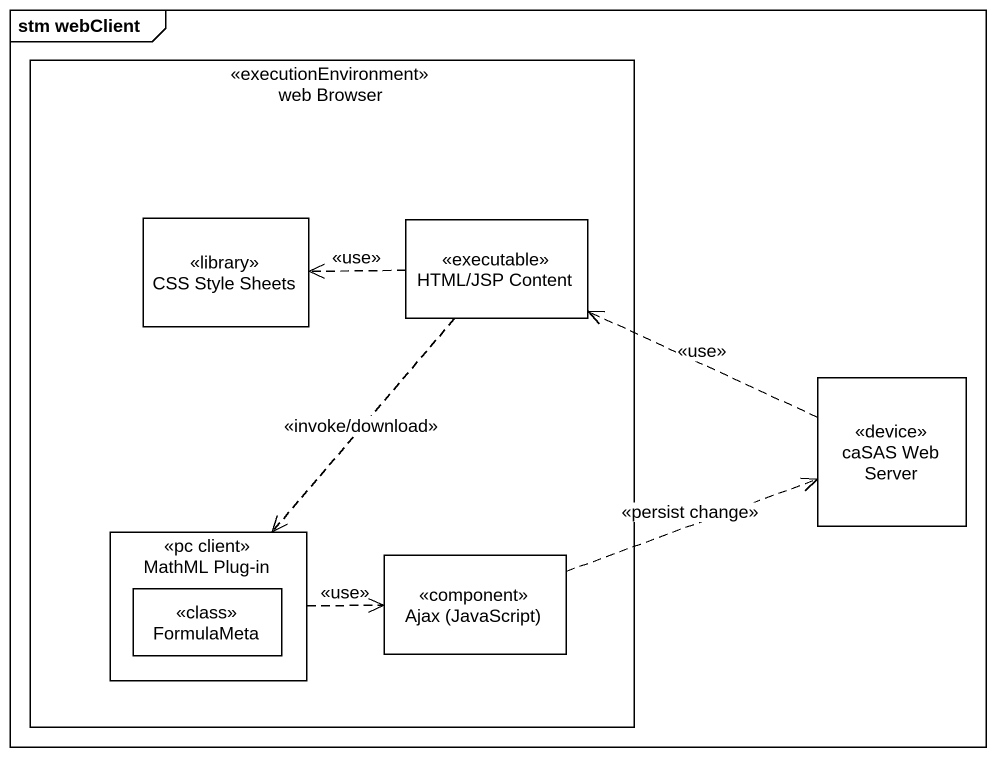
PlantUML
@startuml
mainframe stm webClient
hide empty description
state "web Browser" as web_Browser <<executionEnvironment>> {
  state "CSS Style Sheets" as CSS_Style_Sheets <<library>>
  state "HTML/JSP Content" as HTML_JSP_Content <<executable>>
  state "MathML Plug-in" as MathML_Plug_in <<pc client>> {
    state FormulaMeta <<class>>
  }
  state "Ajax (JavaScript)" as Ajax_JavaScript <<component>>
}
state "caSAS Web Server" as caSAS_Web_Server <<device>>
HTML_JSP_Content -left[dashed]-> CSS_Style_Sheets : <<use>>
HTML_JSP_Content -[dashed]-> MathML_Plug_in : <<invoke/download>>
caSAS_Web_Server -left[dashed]-> HTML_JSP_Content : <<use>>
MathML_Plug_in -right[dashed]-> Ajax_JavaScript : <<use>>
Ajax_JavaScript -right[dashed]-> caSAS_Web_Server : <<persist change>>
@enduml
